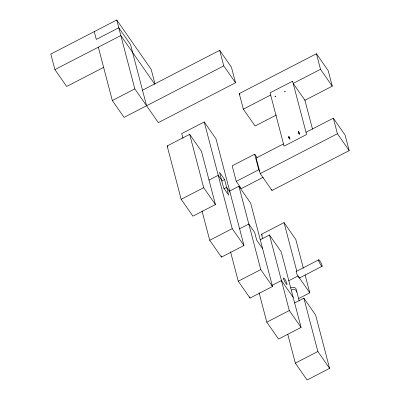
<?xml version="1.0" encoding="UTF-8"?>
<svg xmlns="http://www.w3.org/2000/svg" width="400" height="400" viewBox="0 0 400 400"><rect width="100%" height="100%" fill="white"/><g stroke="black" fill="none" stroke-linecap="round" stroke-linejoin="round"><path stroke-width="0.6" d="M154.945 83.75L151.18 69.39L116.755 20L50.83 54.05L54.91 69.605L66.665 86.47L103.78 67.3M54.91 69.605L120.835 35.555L154.905 84.44M142.5 90.2L219.685 50.34L223.765 65.895L124.07 117.38L112.315 100.515L134.83 88.89L116.755 20M219.685 50.34L231.44 67.205L235.52 82.76L158.335 122.62L134.83 88.89M276.405 115.01L255.085 126.02L243.33 109.155L239.245 93.6L316.43 53.74L328.185 70.605L332.265 86.16L304.93 100.28L293.175 83.415L320.51 69.295L316.43 53.74M202.005 210.895L209.71 240.26L221.465 257.125L243.975 245.495L215.99 138.83L204.235 121.965L181.725 133.59L182.98 138.385M167.17 145.965L189.68 134.34L201.435 151.205L215.43 204.54L192.915 216.165L181.16 199.3L167.17 145.965L167.885 146.985M243.33 109.155L270.665 95.04M257.04 157.56L254.69 154.19L232.18 165.815L236.26 181.37L241.295 188.6L263.26 177.255M289.64 139.245L288.55 137.015L289.05 136.825L289.865 138.5M299.29 134.265L298.2 132.035L298.6 131.825L299.785 134.075M288.55 137.015L289.05 136.825M298.2 132.035L298.695 131.845M208.895 180.12L218.23 175.3L221.585 180.115M283.49 143.93L256.155 158.045L260.235 173.6L271.99 190.465L349.17 150.605L345.09 135.05L333.335 118.185L306 132.305M181.16 199.3L203.675 187.675L189.68 134.34M221.84 180.985L224.585 179.565L219.545 172.34L223.625 187.895L228.665 195.12L224.585 179.565M236.26 181.37L258.77 169.745L254.69 154.19M223.88 188.76L226.625 187.345L229.98 192.165M260.235 173.6L337.42 133.74L333.335 118.185M229.57 191.075L238.905 186.255L250.66 203.12L272.52 286.455L250.01 298.08L238.255 281.215L230.55 251.845M209.71 240.26L232.22 228.63L204.235 121.965M239.48 228.855L248.815 224.035L254.69 232.465L256.73 240.245L262.61 248.68M262.635 238.44L261.535 234.245L284.045 222.62L295.8 239.485L303.345 268.25M260.155 239.815L269.49 234.995L281.245 251.86L301.065 327.415L278.555 339.04L266.8 322.175L259.095 292.805M238.255 281.215L260.765 269.59L238.905 186.255M296.165 271.485L318.82 259.78M271.795 285.53L281.44 280.55L293.195 297.415M288.7 280.775L298.035 275.95L309.79 292.82L298.81 298.49M299.51 277.955L322.165 266.25M294.53 302.995L303.865 298.175L315.62 315.04L329.61 368.375L307.1 380L295.345 363.135L287.8 334.37M266.8 322.175L289.31 310.55L269.49 234.995M295.345 363.135L317.86 351.51L303.865 298.175M320.51 69.295L332.265 86.16M337.42 133.74L349.17 150.605M223.765 65.895L235.52 82.76M239.245 93.6L239.96 94.625M258.77 169.745L259.78 171.19M261.535 234.245L262.245 235.265M203.675 187.675L215.43 204.54M232.22 228.63L243.975 245.495M260.765 269.59L272.52 286.455M289.31 310.55L301.065 327.415M317.86 351.51L329.61 368.375M298.6 131.825L299.69 134.055M298.295 132.05L299.11 133.725M288.955 136.81L290.04 139.04M288.65 137.035L289.465 138.705M304.82 99.855L312.52 129.22M305.075 274.84L309.79 292.82M284.045 222.62L296.78 271.16M271.675 189.27L271.99 190.465M296.73 291.455L299.24 301.025M249.695 296.885L250.01 298.08M221.15 255.925L221.465 257.125M146.58 105.755L130.55 44.645L118.795 27.78L96.285 39.405L94.245 31.625M98.325 47.18L112.315 100.515M290.705 287.94A3.675 2.87 -14.7 0 1 294.735 287.61A3.675 2.87 -14.7 0 1 296.2 290.475M291.51 290.025A3.675 2.87 -14.7 0 1 296.815 292.2M299.655 277.88A3.675 0.635 62.7 0 1 297.135 274.55A3.675 0.635 62.7 0 1 296.565 271.55M292.59 81.19L270.08 92.815L284.075 146.15L306.585 134.525L292.59 81.19M275.37 96.16L274.965 96.37L275.165 96.78L275.57 96.57L275.37 96.16M285.015 91.18L284.615 91.385L284.815 91.795L285.215 91.59L285.015 91.18M283.805 279.45A3.675 0.635 62.7 0 0 286.88 284.48A3.675 0.635 62.7 0 0 285.15 279.68A3.675 0.635 62.7 0 0 283.805 279.45M318.95 261.3A3.675 0.635 62.7 0 0 322.02 266.33A3.675 0.635 62.7 0 0 320.295 261.53A3.675 0.635 62.7 0 0 318.95 261.3"/></g></svg>
